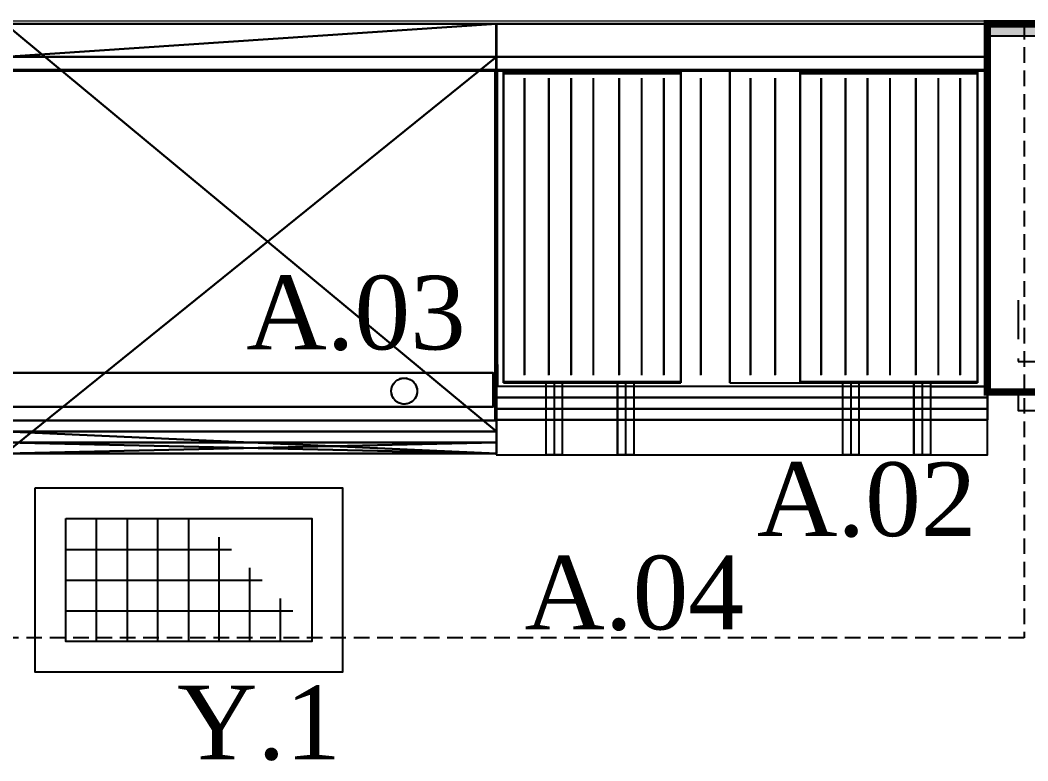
# Model space of a CAD drawing. Header units: millimetres. Extents: x -718 to 7948, y 6082 to 9415.
# Drawn here: x 5844.1 to 6008.3, y 7638 to 7758.6 of the extents above; entities that cross this region are included whole.
import ezdxf

# ---------------------------------------------------------------- set-up
doc = ezdxf.new("R2010")
doc.units = ezdxf.units.MM
doc.linetypes.add('DASHED', pattern=[19.05, 12.7, -6.35])
doc.linetypes.add('HIDDEN', pattern=[9.525, 6.35, -3.175])
for name, color, linetype in [('-DWG_ANA', 7, 'Continuous'), ('-DWG_DETAY1', 7, 'Continuous'), ('-DWG_DETAY2', 7, 'Continuous'), ('BYT_SERAMİK', 200, 'Continuous'), ('dograma', 124, 'Continuous'), ('TARAMA', 252, 'Continuous'), ('yer ızgarası', 9, 'Continuous'), ('ZZCAD_2D_FIG', 7, 'Continuous'), ('ZZCAD_3D_FIG', 7, 'Continuous'), ('ZZCAD_CONTOUR', 4, 'Continuous'), ('ZZCAD_VOLUME', 1, 'Continuous')]:
    doc.layers.add(name, color=color, linetype=linetype)
doc.layers.add('BYT_ALÇIPAN', color=20, linetype='Continuous', lineweight=13)
doc.layers.get('TARAMA').off()
doc.styles.get("Standard").update_dxf_attribs({"font": 'arial.ttf'})

# ---------------------------------------------------------------- blocks, each defined once
blk = doc.blocks.new('*U44')
at = {"color": 0}
mesh = blk.add_polyface(dxfattribs=at)
corners = [(-40, 60, 2), (-40, 60), (-605, 60, 2), (-605, 60)]
mesh.append_faces([[corners[k] for k in face] for face in [(0, 1, 2)]], dxfattribs={"vtx1": -1, "color": 0})
mesh.append_faces([[corners[k] for k in face] for face in [(1, 3, 2)]], dxfattribs={"vtx2": -1, "color": 0})
mesh = blk.add_polyface(dxfattribs=at)
corners = [(-605, 60, 2), (-605, 0), (-605, 0, 2), (-605, 60)]
mesh.append_faces([[corners[k] for k in face] for face in [(0, 1, 2)]], dxfattribs={"vtx0": -1, "color": 0})
mesh.append_faces([[corners[k] for k in face] for face in [(0, 3, 1)]], dxfattribs={"vtx2": -1, "color": 0})
mesh = blk.add_polyface(dxfattribs=at)
corners = [(-605, 60, 2), (-605, 0, 2), (0, 20, 2), (-40, 60, 2), (0, 0, 2)]
mesh.append_faces([[corners[k] for k in face] for face in [(0, 1, 2)]], dxfattribs={"vtx1": -1, "vtx2": -1, "color": 0})
mesh.append_faces([[corners[k] for k in face] for face in [(2, 3, 0), (1, 4, 2)]], dxfattribs={"vtx2": -1, "color": 0})
mesh = blk.add_polyface(dxfattribs=at)
corners = [(-605, 0), (-40, 60), (0, 20), (-605, 60), (0, 0)]
mesh.append_faces([[corners[k] for k in face] for face in [(0, 1, 2)]], dxfattribs={"vtx0": -1, "vtx2": -1, "color": 0})
mesh.append_faces([[corners[k] for k in face] for face in [(0, 3, 1), (2, 4, 0)]], dxfattribs={"vtx2": -1, "color": 0})
mesh = blk.add_polyface(dxfattribs=at)
corners = [(0, 20, 2), (0, 20), (-40, 60), (-40, 60, 2)]
mesh.append_faces([[corners[k] for k in face] for face in [(0, 1, 2), (2, 3, 0)]], dxfattribs={"vtx2": -1, "color": 0})
mesh = blk.add_polyface(dxfattribs=at)
corners = [(0, 0), (0, 20), (0, 20, 2), (0, 0, 2)]
mesh.append_faces([[corners[k] for k in face] for face in [(0, 1, 2), (2, 3, 0)]], dxfattribs={"vtx2": -1, "color": 0})
mesh = blk.add_polyface(dxfattribs=at)
corners = [(-605, 0), (0, 0), (0, 0, 2), (-605, 0, 2)]
mesh.append_faces([[corners[k] for k in face] for face in [(0, 1, 2), (2, 3, 0)]], dxfattribs={"vtx2": -1, "color": 0})
blk = doc.blocks.new('A$C7DAE547A')
at = {"layer": 'ZZCAD_2D_FIG', "color": 0}
for p, q in [((80, 70, -18.23), (0, 70, -18.23)), ((0, 70, -18.23), (0, 64.6, -18.23)), ((0, 70, -18.23), (80, 70, -18.23)), ((0, 64.6, -18.23), (0, 70, -18.23)), ((80, 64.6, -18.23), (80, 70, -18.23)), ((80, 64.6, -18.23), (80, 70, -18.23)), ((0, 62.53, -18.23), (0, 64.6, -18.23)), ((0, 64.6, -18.23), (80, 64.6, -18.23)), ((80, 64.6, -18.23), (0, 64.6, -18.23)), ((0, 62.53, -18.23), (0, 64.6, -18.23)), ((80, 62.53, -18.23), (80, 64.6, -18.23)), ((80, 64.6, -18.23), (80, 62.53, -18.23)), ((0, 62.35, -18.23), (0, 62.53, -18.23)), ((80, 62.53, -18.23), (0, 62.53, -18.23)), ((0, 62.35, -18.23), (0, 62.53, -18.23)), ((80, 62.53, -18.23), (0, 62.53, -18.23)), ((80, 62.53, -18.23), (80, 62.35, -18.23)), ((80, 62.53, -18.23), (80, 62.35, -18.23)), ((0, 62.35, -18.23), (0, 9, -18.23)), ((0, 62.35, -18.23), (0.18, 62.35, -18.23)), ((0.18, 62.35, -18.23), (0, 62.35, -18.23)), ((0, 9, -18.23), (0, 62.35, -18.23)), ((0, 62.35, -18.23), (80, 62.35, -18.23)), ((0, 62.35, -18.23), (80, 62.35, -18.23)), ((0.18, 9, -18.23), (0.18, 62.35, -18.23)), ((0.18, 9, -18.23), (0.18, 62.35, -18.23)), ((79.82, 9, -18.23), (79.82, 62.35, -18.23)), ((79.82, 62.35, -18.23), (80, 62.35, -18.23)), ((80, 62.35, -18.23), (79.82, 62.35, -18.23)), ((79.82, 9, -18.23), (79.82, 62.35, -18.23)), ((80, 62.35, -18.23), (80, 9, -18.23)), ((80, 9, -18.23), (80, 62.35, -18.23)), ((79.49, 13.11, -18.23), (0.65, 13.11, -18.23)), ((0.65, 13.11, -18.23), (0.65, 7.6, -18.23)), ((63.28, 11.41, -18.23), (63.39, 11.55, -18.23)), ((63.39, 11.55, -18.23), (63.52, 11.68, -18.23)), ((63.52, 11.68, -18.23), (63.65, 11.8, -18.23)), ((63.65, 11.8, -18.23), (63.79, 11.9, -18.23)), ((63.79, 11.9, -18.23), (63.94, 12, -18.23)), ((63.94, 12, -18.23), (64.09, 12.08, -18.23)), ((64.09, 12.08, -18.23), (64.26, 12.15, -18.23)), ((64.42, 12.2, -18.23), (64.26, 12.15, -18.23)), ((64.42, 12.2, -18.23), (64.6, 12.25, -18.23)), ((64.6, 12.25, -18.23), (64.78, 12.27, -18.23)), ((64.78, 12.27, -18.23), (64.95, 12.28, -18.23)), ((64.95, 12.28, -18.23), (65.13, 12.28, -18.23)), ((65.13, 12.28, -18.23), (65.3, 12.26, -18.23)), ((65.48, 12.22, -18.23), (65.3, 12.26, -18.23)), ((65.48, 12.22, -18.23), (65.65, 12.18, -18.23)), ((65.65, 12.18, -18.23), (65.82, 12.11, -18.23)), ((65.82, 12.11, -18.23), (65.97, 12.04, -18.23)), ((65.97, 12.04, -18.23), (66.13, 11.95, -18.23)), ((66.13, 11.95, -18.23), (66.27, 11.85, -18.23)), ((66.41, 11.74, -18.23), (66.27, 11.85, -18.23)), ((66.41, 11.74, -18.23), (66.54, 11.62, -18.23)), ((66.54, 11.62, -18.23), (66.65, 11.48, -18.23)), ((79.49, 7.6, -18.23), (79.49, 13.11, -18.23)), ((62.88, 10.25, -18.23), (62.89, 10.43, -18.23)), ((62.88, 10.08, -18.23), (62.88, 10.25, -18.23)), ((62.89, 9.9, -18.23), (62.88, 10.08, -18.23)), ((62.89, 10.43, -18.23), (62.93, 10.61, -18.23)), ((62.93, 9.73, -18.23), (62.89, 9.9, -18.23)), ((62.93, 10.61, -18.23), (62.97, 10.78, -18.23)), ((62.97, 10.78, -18.23), (63.03, 10.94, -18.23)), ((63.03, 10.94, -18.23), (63.1, 11.11, -18.23)), ((63.1, 11.11, -18.23), (63.19, 11.26, -18.23)), ((63.19, 11.26, -18.23), (63.28, 11.41, -18.23)), ((66.65, 11.48, -18.23), (66.76, 11.34, -18.23)), ((66.76, 11.34, -18.23), (66.85, 11.18, -18.23)), ((66.85, 11.18, -18.23), (66.93, 11.03, -18.23)), ((66.93, 11.03, -18.23), (66.99, 10.86, -18.23)), ((67.04, 10.69, -18.23), (66.99, 10.86, -18.23)), ((67.04, 10.69, -18.23), (67.08, 10.52, -18.23)), ((67.08, 10.52, -18.23), (67.1, 10.34, -18.23)), ((67.1, 9.99, -18.23), (67.08, 9.81, -18.23)), ((67.1, 10.34, -18.23), (67.11, 10.17, -18.23)), ((67.11, 10.17, -18.23), (67.1, 9.99, -18.23)), ((0, 5.4, -18.23), (0, 9, -18.23)), ((0, 9, -18.23), (0.18, 9, -18.23)), ((0, 9, -18.23), (0, 5.4, -18.23)), ((0.18, 9, -18.23), (0.18, 5.4, -18.23)), ((0.18, 9, -18.23), (0.18, 5.4, -18.23)), ((62.93, 9.73, -18.23), (62.97, 9.55, -18.23)), ((63.03, 9.39, -18.23), (62.97, 9.55, -18.23)), ((63.1, 9.23, -18.23), (63.03, 9.39, -18.23)), ((63.19, 9.07, -18.23), (63.1, 9.23, -18.23)), ((63.28, 8.92, -18.23), (63.19, 9.07, -18.23)), ((63.39, 8.78, -18.23), (63.28, 8.92, -18.23)), ((63.39, 8.78, -18.23), (63.52, 8.65, -18.23)), ((63.65, 8.54, -18.23), (63.52, 8.65, -18.23)), ((63.79, 8.43, -18.23), (63.65, 8.54, -18.23)), ((63.94, 8.33, -18.23), (63.79, 8.43, -18.23)), ((64.09, 8.25, -18.23), (63.94, 8.33, -18.23)), ((64.26, 8.18, -18.23), (64.09, 8.25, -18.23)), ((65.82, 8.21, -18.23), (65.65, 8.15, -18.23)), ((65.97, 8.29, -18.23), (65.82, 8.21, -18.23)), ((66.13, 8.38, -18.23), (65.97, 8.29, -18.23)), ((66.27, 8.48, -18.23), (66.13, 8.38, -18.23)), ((66.41, 8.59, -18.23), (66.27, 8.48, -18.23)), ((66.54, 8.72, -18.23), (66.41, 8.59, -18.23)), ((66.65, 8.85, -18.23), (66.54, 8.72, -18.23)), ((66.76, 9, -18.23), (66.65, 8.85, -18.23)), ((66.85, 9.14, -18.23), (66.76, 9, -18.23)), ((66.93, 9.31, -18.23), (66.85, 9.14, -18.23)), ((66.99, 9.47, -18.23), (66.93, 9.31, -18.23)), ((67.04, 9.64, -18.23), (66.99, 9.47, -18.23)), ((67.08, 9.81, -18.23), (67.04, 9.64, -18.23)), ((79.82, 5.4, -18.23), (79.82, 9, -18.23)), ((79.82, 9, -18.23), (80, 9, -18.23)), ((79.82, 9, -18.23), (79.82, 5.4, -18.23)), ((80, 5.4, -18.23), (80, 9, -18.23)), ((80, 9, -18.23), (80, 5.4, -18.23)), ((79.49, 7.6, -18.23), (0.65, 7.6, -18.23)), ((64.42, 8.13, -18.23), (64.26, 8.18, -18.23)), ((64.6, 8.09, -18.23), (64.42, 8.13, -18.23)), ((64.78, 8.06, -18.23), (64.6, 8.09, -18.23)), ((64.95, 8.05, -18.23), (64.78, 8.06, -18.23)), ((65.13, 8.06, -18.23), (64.95, 8.05, -18.23)), ((65.3, 8.07, -18.23), (65.13, 8.06, -18.23)), ((65.48, 8.11, -18.23), (65.3, 8.07, -18.23)), ((65.65, 8.15, -18.23), (65.48, 8.11, -18.23)), ((0.18, 5.4, -18.23), (0, 5.4, -18.23)), ((0, 5.4, -18.23), (0.18, 5.4, -18.23)), ((0, 0, -18.23), (0, 5.4, -18.23)), ((0, 5.4, -18.23), (0, 0, -18.23)), ((0.18, 5.4, -18.23), (79.82, 5.4, -18.23)), ((80, 5.4, -18.23), (79.82, 5.4, -18.23)), ((80, 5.4, -18.23), (79.82, 5.4, -18.23)), ((80, 5.4, -18.23), (80, 0, -18.23)), ((80, 5.4, -18.23), (80, 0, -18.23)), ((80, 0, -18.23), (0, 0, -18.23)), ((80, 0, -18.23), (0, 0, -18.23))]:
    blk.add_line(p, q, dxfattribs=at)
at = {"layer": 'ZZCAD_3D_FIG', "color": 0}
for p, q in [((0, 1.8, 4.27), (0, 70, 4.27)), ((80, 1.8, 4.27), (80, 70, 4.27)), ((80, 62.35, 7.87), (0, 62.35, 7.87)), ((80, 5.4, 7.87), (0, 5.4, 7.87))]:
    blk.add_line(p, q, dxfattribs=at)
at = {"layer": 'ZZCAD_3D_FIG', "color": 0, "extrusion": (1, 0, 0)}
blk.add_line((0, 3.6, -7.61), (0, 3.6, 4.36), dxfattribs=at)
at = {"layer": 'ZZCAD_3D_FIG', "color": 0, "extrusion": (-1, 0, 0)}
blk.add_line((80, 3.6, -7.61), (80, 3.6, 4.36), dxfattribs=at)
at = {"layer": 'ZZCAD_3D_FIG', "color": 0, "elevation": 7.87}
blk.add_lwpolyline([(0.66, 13.12), (0.66, 7.6), (79.49, 7.6), (79.49, 13.12)], close=True, dxfattribs=at)
at = {"layer": 'ZZCAD_3D_FIG', "color": 0}
blk.add_circle((64.99, 10.17, 7.87), 2.12, dxfattribs=at)
at = {"layer": 'ZZCAD_3D_FIG', "color": 0, "extrusion": (0, -1, 0)}
for centre in [(9.03, 0.31, -1.8), (71, 0.31, -1.8)]:
    blk.add_circle(centre, 2.6, dxfattribs=at)
at = {"layer": 'ZZCAD_CONTOUR', "elevation": -18.23}
blk.add_lwpolyline([(0, 0), (80, 0), (80, 70), (0, 70)], close=True, dxfattribs=at)
at = {"layer": 'ZZCAD_VOLUME', "color": 0, "elevation": -18.23}
blk.add_lwpolyline([(0, 0), (80, 0), (80, 70), (0, 70)], close=True, dxfattribs=at)
at = {"layer": 'ZZCAD_VOLUME', "color": 0}
for points in [[(0, 0, -18.23), (80, 0, -18.23), (80, 70, -18.23), (0, 70, -18.23)], [(0, 0, 13.27), (80, 0, 13.27), (80, 70, 13.27), (0, 70, 13.27)]]:
    blk.add_3dface(points, dxfattribs=at)
at = {"layer": 'ZZCAD_3D_FIG', "color": 0, "extrusion": (1, 0, 0), "xscale": -0.09000000000000001, "yscale": 0.09000000000000001, "zscale": 0.09000000000000001}
blk.add_blockref('*U44', (5.4, 7.87, 0), dxfattribs=at)
at = {"layer": 'ZZCAD_3D_FIG', "color": 0}
mesh = blk.add_polyface(dxfattribs=at)
corners = [(0, 64.6, 8.77), (80, 70, 10.57), (0, 70, 10.57), (80, 64.6, 8.77)]
mesh.append_faces([[corners[k] for k in face] for face in [(0, 1, 2)]], dxfattribs={"vtx0": -1, "color": 0})
mesh.append_faces([[corners[k] for k in face] for face in [(0, 3, 1)]], dxfattribs={"vtx2": -1, "color": 0})
mesh = blk.add_polyface(dxfattribs=at)
corners = [(80, 70, 10.57), (80, 70, -18.23), (0, 70, -18.23), (0, 70, 10.57)]
mesh.append_faces([[corners[k] for k in face] for face in [(0, 1, 2), (2, 3, 0)]], dxfattribs={"vtx2": -1, "color": 0})
mesh = blk.add_polyface(dxfattribs=at)
corners = [(0, 70, -18.23), (80, 70, -18.23), (80, 3.6, -18.23), (0, 3.6, -18.23)]
mesh.append_faces([[corners[k] for k in face] for face in [(0, 1, 2), (2, 3, 0)]], dxfattribs={"vtx2": -1, "color": 0})
mesh = blk.add_polyface(dxfattribs=at)
corners = [(0, 70, -18.23), (0, 3.6, -7.61), (0, 1.8, 4.27), (0, 64.6, 7.87), (0, 1.8, -4.19), (0, 3.6, -18.23), (0, 70, 10.57), (0, 64.6, 8.77), (0, 0, 7.87), (0, 0, 4.27), (0, 0, -4.19), (0, 0, -7.61)]
mesh.append_faces([[corners[k] for k in face] for face in [(0, 1, 2), (2, 3, 0)]], dxfattribs={"vtx0": -1, "vtx1": -1, "vtx2": -1, "color": 0})
mesh.append_faces([[corners[k] for k in face] for face in [(1, 4, 2), (3, 6, 0), (2, 8, 3), (1, 10, 4)]], dxfattribs={"vtx0": -1, "vtx2": -1, "color": 0})
mesh.append_faces([[corners[k] for k in face] for face in [(0, 5, 1), (3, 7, 6), (2, 9, 8), (1, 11, 10)]], dxfattribs={"vtx2": -1, "color": 0})
mesh = blk.add_polyface(dxfattribs=at)
corners = [(80, 70, -18.23), (80, 64.6, 7.87), (80, 1.8, -4.19), (80, 1.8, 4.27), (80, 64.6, 8.77), (80, 3.6, -7.61), (80, 0, -4.19), (80, 0, 4.27), (80, 0, 7.87), (80, 70, 10.57), (80, 3.6, -18.23), (80, 0, -7.61)]
mesh.append_faces([[corners[k] for k in face] for face in [(0, 1, 2), (2, 5, 0)]], dxfattribs={"vtx0": -1, "vtx1": -1, "vtx2": -1, "color": 0})
mesh.append_faces([[corners[k] for k in face] for face in [(1, 3, 2), (0, 4, 1), (1, 7, 3)]], dxfattribs={"vtx0": -1, "vtx2": -1, "color": 0})
mesh.append_faces([[corners[k] for k in face] for face in [(2, 6, 5)]], dxfattribs={"vtx1": -1, "vtx2": -1, "color": 0})
mesh.append_faces([[corners[k] for k in face] for face in [(1, 8, 7), (0, 9, 4), (5, 10, 0), (6, 11, 5)]], dxfattribs={"vtx2": -1, "color": 0})
mesh = blk.add_polyface(dxfattribs=at)
corners = [(0, 0, 7.87), (80, 0, 7.87), (80, 64.6, 7.87), (0, 64.6, 7.87)]
mesh.append_faces([[corners[k] for k in face] for face in [(0, 1, 2), (2, 3, 0)]], dxfattribs={"vtx2": -1, "color": 0})
mesh = blk.add_polyface(dxfattribs=at)
corners = [(0, 64.6, 8.77), (0, 64.6, 7.87), (80, 64.6, 8.77), (80, 64.6, 7.87)]
mesh.append_faces([[corners[k] for k in face] for face in [(0, 1, 2)]], dxfattribs={"vtx1": -1, "color": 0})
mesh.append_faces([[corners[k] for k in face] for face in [(1, 3, 2)]], dxfattribs={"vtx2": -1, "color": 0})
mesh = blk.add_polyface(dxfattribs=at)
corners = [(0, 62.53, 7.87), (0, 62.35, 7.87), (0, 62.53, 13.27), (0, 62.35, 13.27)]
mesh.append_faces([[corners[k] for k in face] for face in [(0, 1, 2)]], dxfattribs={"vtx1": -1, "color": 0})
mesh.append_faces([[corners[k] for k in face] for face in [(1, 3, 2)]], dxfattribs={"vtx2": -1, "color": 0})
mesh = blk.add_polyface(dxfattribs=at)
corners = [(0, 62.53, 13.27), (80, 62.35, 13.27), (80, 62.53, 13.27), (0, 62.35, 13.27)]
mesh.append_faces([[corners[k] for k in face] for face in [(0, 1, 2)]], dxfattribs={"vtx0": -1, "color": 0})
mesh.append_faces([[corners[k] for k in face] for face in [(0, 3, 1)]], dxfattribs={"vtx2": -1, "color": 0})
mesh = blk.add_polyface(dxfattribs=at)
corners = [(80, 62.53, 7.87), (80, 62.35, 7.87), (0, 62.35, 7.87), (0, 62.53, 7.87)]
mesh.append_faces([[corners[k] for k in face] for face in [(0, 1, 2), (2, 3, 0)]], dxfattribs={"vtx2": -1, "color": 0})
mesh = blk.add_polyface(dxfattribs=at)
corners = [(80, 62.53, 13.27), (80, 62.53, 7.87), (0, 62.53, 13.27), (0, 62.53, 7.87)]
mesh.append_faces([[corners[k] for k in face] for face in [(0, 1, 2)]], dxfattribs={"vtx1": -1, "color": 0})
mesh.append_faces([[corners[k] for k in face] for face in [(1, 3, 2)]], dxfattribs={"vtx2": -1, "color": 0})
mesh = blk.add_polyface(dxfattribs=at)
corners = [(80, 62.35, 13.27), (80, 62.35, 7.87), (80, 62.53, 7.87), (80, 62.53, 13.27)]
mesh.append_faces([[corners[k] for k in face] for face in [(0, 1, 2), (2, 3, 0)]], dxfattribs={"vtx2": -1, "color": 0})
mesh = blk.add_polyface(dxfattribs=at)
corners = [(0, 62.35, 7.87), (80, 62.35, 13.27), (0, 62.35, 13.27), (80, 62.35, 7.87)]
mesh.append_faces([[corners[k] for k in face] for face in [(0, 1, 2)]], dxfattribs={"vtx0": -1, "color": 0})
mesh.append_faces([[corners[k] for k in face] for face in [(0, 3, 1)]], dxfattribs={"vtx2": -1, "color": 0})
mesh = blk.add_polyface(dxfattribs=at)
corners = [(79.82, 9, 13.27), (80, 9, 13.27), (79.82, 62.35, 13.27), (80, 62.35, 13.27)]
mesh.append_faces([[corners[k] for k in face] for face in [(0, 1, 2)]], dxfattribs={"vtx1": -1, "color": 0})
mesh.append_faces([[corners[k] for k in face] for face in [(1, 3, 2)]], dxfattribs={"vtx2": -1, "color": 0})
mesh = blk.add_polyface(dxfattribs=at)
corners = [(79.82, 62.35, 13.27), (80, 62.35, 7.87), (79.82, 62.35, 7.87), (80, 62.35, 13.27)]
mesh.append_faces([[corners[k] for k in face] for face in [(0, 1, 2)]], dxfattribs={"vtx0": -1, "color": 0})
mesh.append_faces([[corners[k] for k in face] for face in [(0, 3, 1)]], dxfattribs={"vtx2": -1, "color": 0})
mesh = blk.add_polyface(dxfattribs=at)
corners = [(80, 62.35, 7.87), (80, 5.4, 7.87), (79.82, 5.4, 7.87), (79.82, 62.35, 7.87)]
mesh.append_faces([[corners[k] for k in face] for face in [(0, 1, 2), (2, 3, 0)]], dxfattribs={"vtx2": -1, "color": 0})
mesh = blk.add_polyface(dxfattribs=at)
corners = [(79.82, 62.35, 13.27), (79.82, 62.35, 7.87), (79.82, 5.4, 9.67), (79.82, 9, 13.27), (79.82, 5.4, 7.87)]
mesh.append_faces([[corners[k] for k in face] for face in [(0, 1, 2)]], dxfattribs={"vtx1": -1, "vtx2": -1, "color": 0})
mesh.append_faces([[corners[k] for k in face] for face in [(2, 3, 0), (1, 4, 2)]], dxfattribs={"vtx2": -1, "color": 0})
mesh = blk.add_polyface(dxfattribs=at)
corners = [(80, 62.35, 7.87), (80, 9, 13.27), (80, 5.4, 9.67), (80, 62.35, 13.27), (80, 5.4, 7.87)]
mesh.append_faces([[corners[k] for k in face] for face in [(0, 1, 2)]], dxfattribs={"vtx0": -1, "vtx2": -1, "color": 0})
mesh.append_faces([[corners[k] for k in face] for face in [(0, 3, 1), (2, 4, 0)]], dxfattribs={"vtx2": -1, "color": 0})
mesh = blk.add_polyface(dxfattribs=at)
corners = [(79.82, 5.4, 9.67), (80, 5.4, 9.67), (80, 9, 13.27), (79.82, 9, 13.27)]
mesh.append_faces([[corners[k] for k in face] for face in [(0, 1, 2), (2, 3, 0)]], dxfattribs={"vtx2": -1, "color": 0})
mesh = blk.add_polyface(dxfattribs=at)
corners = [(80, 5.4, 7.87), (80, 5.4, 9.67), (79.82, 5.4, 9.67), (79.82, 5.4, 7.87)]
mesh.append_faces([[corners[k] for k in face] for face in [(0, 1, 2), (2, 3, 0)]], dxfattribs={"vtx2": -1, "color": 0})
mesh = blk.add_polyface(dxfattribs=at)
corners = [(0, 3.6, -18.23), (80, 3.6, -18.23), (0, 3.6, -7.61), (80, 3.6, -7.61)]
mesh.append_faces([[corners[k] for k in face] for face in [(0, 1, 2)]], dxfattribs={"vtx1": -1, "color": 0})
mesh.append_faces([[corners[k] for k in face] for face in [(1, 3, 2)]], dxfattribs={"vtx2": -1, "color": 0})
mesh = blk.add_polyface(dxfattribs=at)
corners = [(0, 3.6, -7.61), (80, 0, -7.61), (0, 0, -7.61), (80, 3.6, -7.61)]
mesh.append_faces([[corners[k] for k in face] for face in [(0, 1, 2)]], dxfattribs={"vtx0": -1, "color": 0})
mesh.append_faces([[corners[k] for k in face] for face in [(0, 3, 1)]], dxfattribs={"vtx2": -1, "color": 0})
mesh = blk.add_polyface(dxfattribs=at)
corners = [(0, 1.8, -4.19), (0, 0, -4.19), (80, 1.8, -4.19), (80, 0, -4.19)]
mesh.append_faces([[corners[k] for k in face] for face in [(0, 1, 2)]], dxfattribs={"vtx1": -1, "color": 0})
mesh.append_faces([[corners[k] for k in face] for face in [(1, 3, 2)]], dxfattribs={"vtx2": -1, "color": 0})
mesh = blk.add_polyface(dxfattribs=at)
corners = [(0, 1.8, -4.19), (80, 1.8, 4.27), (0, 1.8, 4.27), (80, 1.8, -4.19)]
mesh.append_faces([[corners[k] for k in face] for face in [(0, 1, 2)]], dxfattribs={"vtx0": -1, "color": 0})
mesh.append_faces([[corners[k] for k in face] for face in [(0, 3, 1)]], dxfattribs={"vtx2": -1, "color": 0})
mesh = blk.add_polyface(dxfattribs=at)
corners = [(0, 1.8, 4.27), (80, 1.8, 4.27), (80, 0, 4.27), (0, 0, 4.27)]
mesh.append_faces([[corners[k] for k in face] for face in [(0, 1, 2), (2, 3, 0)]], dxfattribs={"vtx2": -1, "color": 0})
mesh = blk.add_polyface(dxfattribs=at)
corners = [(80, 0, 4.27), (80, 0, 7.87), (0, 0, 7.87), (0, 0, 4.27), (0, 0, -7.61), (80, 0, -7.61), (80, 0, -4.19), (0, 0, -4.19)]
mesh.append_faces([[corners[k] for k in face] for face in [(0, 1, 2), (2, 3, 0), (4, 5, 6), (6, 7, 4)]], dxfattribs={"vtx2": -1, "color": 0})
blk = doc.blocks.new('A$C411B19EA')
at = {"color": 0}
for points, invisible_edges in [([(0, 11.09, 12.93), (0, 14.69, 16.53), (0, 65.54, 11.13)], 14), ([(0.18, 62.54, 16.53), (0, 14.69, 16.53), (0.18, 14.69, 16.53)], 1), ([(0.18, 62.54, 16.53), (0, 62.54, 16.53), (0, 14.69, 16.53)], 12), ([(0.18, 62.54, 11.13), (0, 62.54, 11.13), (0.18, 62.54, 16.53)], 2), ([(0, 62.54, 11.13), (0, 62.54, 16.53), (0.18, 62.54, 16.53)], 12), ([(0.18, 11.09, 11.13), (0, 11.09, 11.13), (0, 62.54, 11.13)], 12), ([(0, 62.54, 11.13), (0.18, 62.54, 11.13), (0.18, 11.09, 11.13)], 12), ([(0, 14.69, 16.53), (0, 62.54, 16.53), (0, 62.54, 11.13)], 12), ([(0, 62.54, 11.13), (0, 11.09, 11.13), (0, 11.09, 12.93)], 12), ([(0.18, 11.09, 12.93), (0.18, 62.54, 11.13), (0.18, 62.54, 16.53)], 13), ([(0.18, 62.54, 16.53), (0.18, 14.69, 16.53), (0.18, 11.09, 12.93)], 12), ([(0.18, 11.09, 12.93), (0.18, 11.09, 11.13), (0.18, 62.54, 11.13)], 12), ([(0, 14.69, 16.53), (0, 11.09, 12.93), (0.18, 11.09, 12.93)], 12), ([(0.18, 11.09, 12.93), (0.18, 14.69, 16.53), (0, 14.69, 16.53)], 12), ([(0.18, 11.09, 12.93), (0, 11.09, 12.93), (0, 11.09, 11.13)], 12), ([(0, 11.09, 11.13), (0.18, 11.09, 11.13), (0.18, 11.09, 12.93)], 12)]:
    blk.add_3dface(points, dxfattribs=dict(at, invisible_edges=invisible_edges))
at = {"layer": 'ZZCAD_2D_FIG', "color": 0}
for p, q in [((0, 70.19, -14.97), (0, 64.79, -14.97)), ((0, 70.19, -14.97), (80, 70.19, -14.97)), ((80, 70.19, -14.97), (0, 70.19, -14.97)), ((0, 70.19, -14.97), (0, 64.79, -14.97)), ((80, 64.79, -14.97), (80, 70.19, -14.97)), ((80, 64.79, -14.97), (80, 70.19, -14.97)), ((0, 62.71, -14.97), (0, 64.79, -14.97)), ((80, 64.79, -14.97), (0, 64.79, -14.97)), ((0, 64.79, -14.97), (80, 64.79, -14.97)), ((0, 62.71, -14.97), (0, 64.79, -14.97)), ((80, 62.72, -14.97), (80, 64.79, -14.97)), ((80, 64.79, -14.97), (80, 62.72, -14.97)), ((80, 62.72, -14.97), (0, 62.72, -14.97)), ((80, 62.72, -14.97), (0, 62.72, -14.97)), ((0, 62.54, -14.97), (0, 62.72, -14.97)), ((0, 62.72, -14.97), (0, 62.54, -14.97)), ((0, 62.54, -14.97), (80, 62.54, -14.97)), ((0, 62.54, -14.97), (80, 62.54, -14.97)), ((0, 62.54, -14.97), (0, 14.69, -14.97)), ((0, 62.54, -14.97), (0.18, 62.54, -14.97)), ((0.18, 62.54, -14.97), (0, 62.54, -14.97)), ((0, 14.69, -14.97), (0, 62.54, -14.97)), ((0.18, 14.69, -14.97), (0.18, 62.54, -14.97)), ((0.18, 14.69, -14.97), (0.18, 62.54, -14.97)), ((79.82, 14.69, -14.97), (79.82, 62.54, -14.97)), ((79.82, 62.54, -14.97), (80, 62.54, -14.97)), ((79.82, 14.69, -14.97), (79.82, 62.54, -14.97)), ((79.82, 62.54, -14.97), (80, 62.54, -14.97)), ((80, 62.72, -14.97), (80, 62.54, -14.97)), ((80, 62.54, -14.97), (80, 62.72, -14.97)), ((80, 14.69, -14.97), (80, 62.54, -14.97)), ((80, 62.54, -14.97), (80, 14.69, -14.97)), ((1.2, 62.34, -14.97), (1.2, 62.1, -14.97)), ((1.2, 62.34, -14.97), (30.07, 62.34, -14.97)), ((1.2, 62.1, -14.97), (1.2, 62.34, -14.97)), ((30.07, 62.1, -14.97), (1.2, 62.1, -14.97)), ((1.2, 62.1, -14.97), (1.2, 11.71, -14.97)), ((1.2, 62.1, -14.97), (1.2, 11.71, -14.97)), ((4.6, 12.98, -14.97), (4.6, 61.36, -14.97)), ((8.58, 12.98, -14.97), (8.58, 61.36, -14.97)), ((12.18, 12.98, -14.97), (12.18, 61.36, -14.97)), ((15.78, 61.36, -14.97), (15.78, 12.98, -14.97)), ((20.02, 12.98, -14.97), (20.02, 61.36, -14.97)), ((23.67, 61.36, -14.97), (23.67, 12.98, -14.97)), ((27.27, 12.98, -14.97), (27.27, 61.36, -14.97)), ((30.07, 62.1, -14.97), (30.07, 62.34, -14.97)), ((30.07, 62.34, -14.97), (30.07, 62.1, -14.97)), ((30.07, 11.71, -14.97), (30.07, 62.1, -14.97)), ((30.07, 62.1, -14.97), (30.07, 11.71, -14.97)), ((33.35, 12.98, -14.97), (33.35, 61.36, -14.97)), ((38.03, 62.1, -14.97), (38.03, 11.71, -14.97)), ((38.03, 62.1, -14.97), (38.03, 11.71, -14.97)), ((41.43, 12.98, -14.97), (41.43, 61.36, -14.97)), ((45.41, 12.98, -14.97), (45.41, 61.36, -14.97)), ((49.52, 62.34, -14.97), (49.52, 62.1, -14.97)), ((49.52, 62.34, -14.97), (78.39, 62.34, -14.97)), ((49.52, 62.1, -14.97), (49.52, 62.34, -14.97)), ((78.39, 62.1, -14.97), (49.52, 62.1, -14.97)), ((49.52, 62.1, -14.97), (49.52, 11.71, -14.97)), ((49.52, 62.1, -14.97), (49.52, 11.71, -14.97)), ((52.92, 12.98, -14.97), (52.92, 61.36, -14.97)), ((56.9, 12.98, -14.97), (56.9, 61.36, -14.97)), ((60.5, 12.98, -14.97), (60.5, 61.36, -14.97)), ((64.1, 61.36, -14.97), (64.1, 12.98, -14.97)), ((68.34, 12.98, -14.97), (68.34, 61.36, -14.97)), ((71.99, 61.36, -14.97), (71.99, 12.98, -14.97)), ((75.59, 12.98, -14.97), (75.59, 61.36, -14.97)), ((78.39, 62.1, -14.97), (78.39, 62.34, -14.97)), ((78.39, 62.34, -14.97), (78.39, 62.1, -14.97)), ((78.39, 11.71, -14.97), (78.39, 62.1, -14.97)), ((78.39, 62.1, -14.97), (78.39, 11.71, -14.97)), ((0, 11.09, -14.97), (0, 14.69, -14.97)), ((0, 14.69, -14.97), (0.18, 14.69, -14.97)), ((0, 14.69, -14.97), (0, 11.09, -14.97)), ((0.18, 14.69, -14.97), (0.18, 11.09, -14.97)), ((0.18, 14.69, -14.97), (0.18, 11.09, -14.97)), ((79.82, 14.69, -14.97), (79.82, 11.09, -14.97)), ((80, 14.69, -14.97), (79.82, 14.69, -14.97)), ((79.82, 11.09, -14.97), (79.82, 14.69, -14.97)), ((80, 14.69, -14.97), (80, 11.09, -14.97)), ((80, 14.69, -14.97), (80, 11.09, -14.97)), ((30.07, 11.71, -14.97), (1.2, 11.71, -14.97)), ((8.08, 11.71, -14.97), (8.08, 0, -14.97)), ((8.08, 11.71, -14.97), (10.78, 11.71, -14.97)), ((8.08, 11.71, -14.97), (8.08, 0, -14.97)), ((10.78, 0, -14.97), (10.78, 11.71, -14.97)), ((10.78, 0, -14.97), (10.78, 11.71, -14.97)), ((19.72, 0, -14.97), (19.72, 11.71, -14.97)), ((19.72, 11.71, -14.97), (22.42, 11.71, -14.97)), ((19.72, 11.71, -14.97), (19.72, 0, -14.97)), ((22.42, 11.71, -14.97), (22.42, 0, -14.97)), ((22.42, 11.71, -14.97), (22.42, 0, -14.97)), ((49.52, 11.71, -14.97), (78.39, 11.71, -14.97)), ((56.4, 11.71, -14.97), (56.4, 0, -14.97)), ((56.4, 11.71, -14.97), (59.1, 11.71, -14.97)), ((56.4, 11.71, -14.97), (56.4, 0, -14.97)), ((59.1, 0, -14.97), (59.1, 11.71, -14.97)), ((59.1, 0, -14.97), (59.1, 11.71, -14.97)), ((68.05, 0, -14.97), (68.05, 11.71, -14.97)), ((68.05, 11.71, -14.97), (70.74, 11.71, -14.97)), ((68.05, 11.71, -14.97), (68.05, 0, -14.97)), ((70.74, 11.71, -14.97), (70.74, 0, -14.97)), ((70.74, 11.71, -14.97), (70.74, 0, -14.97)), ((0.18, 11.09, -14.97), (0, 11.09, -14.97)), ((0, 11.09, -14.97), (0.18, 11.09, -14.97)), ((0, 11.08, -14.97), (0, 5.68, -14.97)), ((0, 5.68, -14.97), (0, 11.08, -14.97)), ((8.08, 11.09, -14.97), (0.17, 11.09, -14.97)), ((0.17, 11.09, -14.97), (0.18, 11.09, -14.97)), ((19.72, 11.09, -14.97), (10.78, 11.09, -14.97)), ((56.4, 11.09, -14.97), (22.42, 11.09, -14.97)), ((68.05, 11.09, -14.97), (59.1, 11.09, -14.97)), ((70.74, 11.09, -14.97), (79.82, 11.09, -14.97)), ((80, 11.09, -14.97), (79.82, 11.09, -14.97)), ((79.82, 11.09, -14.97), (80, 11.09, -14.97)), ((80, 11.08, -14.97), (80, 5.68, -14.97)), ((80, 11.08, -14.97), (80, 5.68, -14.97)), ((8.08, 5.68, -14.97), (0, 5.68, -14.97)), ((8.08, 5.68, -14.97), (0, 5.68, -14.97)), ((19.72, 5.68, -14.97), (10.78, 5.68, -14.97)), ((19.72, 5.68, -14.97), (10.78, 5.68, -14.97)), ((56.4, 5.68, -14.97), (22.42, 5.68, -14.97)), ((56.4, 5.68, -14.97), (22.42, 5.68, -14.97)), ((68.05, 5.68, -14.97), (59.1, 5.68, -14.97)), ((68.05, 5.68, -14.97), (59.1, 5.68, -14.97)), ((70.74, 5.68, -14.97), (80, 5.68, -14.97)), ((80, 5.68, -14.97), (70.74, 5.68, -14.97)), ((10.78, 0, -14.97), (8.08, 0, -14.97)), ((22.42, 0, -14.97), (19.72, 0, -14.97)), ((59.1, 0, -14.97), (56.4, 0, -14.97)), ((70.74, 0, -14.97), (68.05, 0, -14.97))]:
    blk.add_line(p, q, dxfattribs=at)
at = {"layer": 'ZZCAD_3D_FIG', "color": 0}
for p, q in [((0, 7.49, 7.53), (0, 70.19, 7.53)), ((80, 7.49, 7.53), (80, 70.19, 7.53)), ((80, 62.54, 11.13), (0, 62.54, 11.13)), ((80, 11.09, 11.13), (0, 11.09, 11.13))]:
    blk.add_line(p, q, dxfattribs=at)
at = {"layer": 'ZZCAD_3D_FIG', "color": 0, "extrusion": (-3.02743e-16, -0.052336, 0.99863)}
for p, q in [((4.6, 61.36, 18.48), (4.6, 12.99, 15.37)), ((8.58, 61.36, 18.48), (8.58, 12.99, 15.37)), ((12.18, 61.36, 18.48), (12.18, 12.99, 15.37)), ((15.78, 61.36, 18.48), (15.78, 12.99, 15.37)), ((20.02, 61.36, 18.48), (20.02, 12.99, 15.37)), ((23.67, 61.36, 18.48), (23.67, 12.99, 15.37)), ((27.27, 61.36, 18.48), (27.27, 12.99, 15.37)), ((33.35, 61.36, 18.48), (33.35, 12.99, 15.37)), ((41.43, 61.36, 18.48), (41.43, 12.99, 15.37)), ((45.41, 61.36, 18.48), (45.41, 12.99, 15.37)), ((52.92, 61.36, 18.48), (52.92, 12.99, 15.37)), ((56.9, 61.36, 18.48), (56.9, 12.99, 15.37)), ((60.5, 61.36, 18.48), (60.5, 12.99, 15.37)), ((64.1, 61.36, 18.48), (64.1, 12.99, 15.37)), ((68.34, 61.36, 18.48), (68.34, 12.99, 15.37)), ((71.99, 61.36, 18.48), (71.99, 12.99, 15.37)), ((75.59, 61.36, 18.48), (75.59, 12.99, 15.37)), ((9.43, 11.71, 15.21), (9.43, 0, 14.6)), ((21.07, 11.71, 15.21), (21.07, 0, 14.6)), ((57.75, 11.71, 15.21), (57.75, 0, 14.6)), ((69.39, 11.71, 15.21), (69.39, 0, 14.6))]:
    blk.add_line(p, q, dxfattribs=at)
at = {"layer": 'ZZCAD_3D_FIG', "color": 0, "extrusion": (1, 0, 0)}
blk.add_line((0, 9.29, -4.35), (0, 9.29, 7.62), dxfattribs=at)
at = {"layer": 'ZZCAD_3D_FIG', "color": 0, "extrusion": (-1, 0, 0)}
blk.add_line((80, 9.29, -4.35), (80, 9.29, 7.62), dxfattribs=at)
at = {"layer": 'ZZCAD_3D_FIG', "color": 0, "extrusion": (0, -1, 0)}
for centre in [(9.03, 3.57, -7.49), (71, 3.57, -7.49)]:
    blk.add_circle(centre, 2.6, dxfattribs=at)
at = {"layer": 'ZZCAD_3D_FIG', "color": 0}
for points, invisible_edges in [([(0, 64.79, 12.03), (80, 70.19, 13.83), (0, 70.19, 13.83)], 1), ([(0, 64.79, 12.03), (80, 64.79, 12.03), (80, 70.19, 13.83)], 12), ([(80, 70.19, 13.83), (80, 70.19, -14.97), (0, 70.19, -14.97)], 12), ([(0, 70.19, -14.97), (0, 70.19, 13.83), (80, 70.19, 13.83)], 12), ([(0, 70.19, -14.97), (80, 70.19, -14.97), (80, 9.29, -14.97)], 12), ([(80, 9.29, -14.97), (0, 9.29, -14.97), (0, 70.19, -14.97)], 12), ([(0, 70.19, -14.97), (0, 9.29, -14.97), (0, 9.29, -4.35)], 12), ([(0, 64.79, 11.13), (0, 70.19, 13.83), (0, 70.19, -14.97)], 13), ([(0, 64.79, 11.13), (0, 64.79, 12.03), (0, 70.19, 13.83)], 12), ([(80, 70.19, -14.97), (80, 64.79, 12.03), (80, 64.79, 11.13)], 13), ([(80, 70.19, -14.97), (80, 70.19, 13.83), (80, 64.79, 12.03)], 12), ([(80, 9.29, -4.35), (80, 9.29, -14.97), (80, 70.19, -14.97)], 12), ([(80, 67.79, 11.13), (80, 7.49, 7.53), (80, 7.49, -0.93)], 13), ([(80, 67.79, 11.13), (80, 5.69, 7.53), (80, 7.49, 7.53)], 13), ([(0, 5.69, 11.13), (80, 5.69, 11.13), (80, 64.79, 11.13)], 12), ([(80, 64.79, 11.13), (0, 64.79, 11.13), (0, 5.69, 11.13)], 12), ([(0, 64.79, 12.03), (0, 64.79, 11.13), (80, 64.79, 12.03)], 2), ([(0, 64.79, 11.13), (80, 64.79, 11.13), (80, 64.79, 12.03)], 12), ([(0, 7.49, 7.53), (0, 5.69, 11.13), (0, 64.79, 11.13)], 13), ([(80, 65.54, 11.13), (80, 14.69, 16.53), (80, 11.09, 12.93)], 13), ([(80, 64.79, 11.13), (80, 5.69, 11.13), (80, 5.69, 7.53)], 12), ([(0, 62.72, 11.13), (0, 62.54, 11.13), (0, 62.72, 16.53)], 2), ([(0, 62.54, 11.13), (0, 62.54, 16.53), (0, 62.72, 16.53)], 12), ([(0, 62.72, 16.53), (80, 62.54, 16.53), (80, 62.72, 16.53)], 1), ([(0, 62.72, 16.53), (0, 62.54, 16.53), (80, 62.54, 16.53)], 12), ([(80, 62.72, 11.13), (80, 62.54, 11.13), (0, 62.54, 11.13)], 12), ([(0, 62.54, 11.13), (0, 62.72, 11.13), (80, 62.72, 11.13)], 12), ([(80, 62.72, 16.53), (80, 62.72, 11.13), (0, 62.72, 16.53)], 2), ([(80, 62.72, 11.13), (0, 62.72, 11.13), (0, 62.72, 16.53)], 12), ([(0, 62.54, 11.13), (80, 62.54, 16.53), (0, 62.54, 16.53)], 1), ([(0, 62.54, 11.13), (80, 62.54, 11.13), (80, 62.54, 16.53)], 12), ([(79.82, 14.69, 16.53), (80, 14.69, 16.53), (79.82, 62.54, 16.53)], 2), ([(80, 14.69, 16.53), (80, 62.54, 16.53), (79.82, 62.54, 16.53)], 12), ([(79.82, 62.54, 16.53), (80, 62.54, 11.13), (79.82, 62.54, 11.13)], 1), ([(79.82, 62.54, 16.53), (80, 62.54, 16.53), (80, 62.54, 11.13)], 12), ([(80, 62.54, 11.13), (80, 11.09, 11.13), (79.82, 11.09, 11.13)], 12), ([(79.82, 11.09, 11.13), (79.82, 62.54, 11.13), (80, 62.54, 11.13)], 12), ([(79.82, 62.54, 16.53), (79.82, 62.54, 11.13), (79.82, 11.09, 12.93)], 14), ([(79.82, 11.09, 12.93), (79.82, 14.69, 16.53), (79.82, 62.54, 16.53)], 12), ([(79.82, 62.54, 11.13), (79.82, 11.09, 11.13), (79.82, 11.09, 12.93)], 12), ([(80, 62.54, 16.53), (80, 62.54, 11.13), (80, 62.72, 11.13)], 12), ([(80, 62.72, 11.13), (80, 62.72, 16.53), (80, 62.54, 16.53)], 12), ([(80, 62.54, 11.13), (80, 62.54, 16.53), (80, 14.69, 16.53)], 12), ([(80, 11.09, 12.93), (80, 11.09, 11.13), (80, 62.54, 11.13)], 12), ([(30.07, 62.1, 18.43), (30.07, 62.33, 13.94), (1.2, 62.1, 18.43)], 2), ([(30.07, 62.33, 13.94), (1.2, 62.33, 13.94), (1.2, 62.1, 18.43)], 12), ([(1.2, 62.1, 18.43), (1.2, 62.33, 13.94), (1.2, 11.95, 10.72)], 12), ([(1.2, 62.1, 18.43), (30.07, 11.71, 15.21), (30.07, 62.1, 18.43)], 1), ([(1.2, 62.1, 18.43), (1.2, 11.71, 15.21), (30.07, 11.71, 15.21)], 12), ([(1.2, 62.1, 18.43), (1.2, 11.95, 10.72), (1.2, 11.71, 15.21)], 1), ([(30.07, 11.71, 15.21), (30.07, 11.95, 10.72), (30.07, 62.33, 13.94)], 12), ([(30.07, 62.33, 13.94), (30.07, 62.1, 18.43), (30.07, 11.71, 15.21)], 12), ([(38.03, 62.1, 18.43), (38.03, 62.33, 13.94), (38.03, 11.95, 10.72)], 12), ([(38.03, 62.1, 18.43), (38.03, 11.71, 15.21), (66.9, 11.71, 15.21)], 12), ([(38.03, 62.1, 18.43), (38.03, 11.95, 10.72), (38.03, 11.71, 15.21)], 1), ([(78.39, 62.1, 18.43), (78.39, 62.33, 13.94), (49.52, 62.1, 18.43)], 2), ([(78.39, 62.33, 13.94), (49.52, 62.33, 13.94), (49.52, 62.1, 18.43)], 12), ([(49.52, 62.1, 18.43), (49.52, 62.33, 13.94), (49.52, 11.95, 10.72)], 12), ([(49.52, 62.1, 18.43), (78.39, 11.71, 15.21), (78.39, 62.1, 18.43)], 1), ([(49.52, 62.1, 18.43), (49.52, 11.71, 15.21), (78.39, 11.71, 15.21)], 12), ([(49.52, 62.1, 18.43), (49.52, 11.95, 10.72), (49.52, 11.71, 15.21)], 1), ([(78.39, 11.71, 15.21), (78.39, 11.95, 10.72), (78.39, 62.33, 13.94)], 12), ([(78.39, 62.33, 13.94), (78.39, 62.1, 18.43), (78.39, 11.71, 15.21)], 12), ([(79.82, 11.09, 12.93), (80, 11.09, 12.93), (80, 14.69, 16.53)], 12), ([(80, 14.69, 16.53), (79.82, 14.69, 16.53), (79.82, 11.09, 12.93)], 12), ([(1.2, 11.95, 10.72), (30.07, 11.95, 10.72), (30.07, 11.71, 15.21)], 12), ([(30.07, 11.71, 15.21), (1.2, 11.71, 15.21), (1.2, 11.95, 10.72)], 12), ([(49.52, 11.95, 10.72), (78.39, 11.95, 10.72), (78.39, 11.71, 15.21)], 12), ([(78.39, 11.71, 15.21), (49.52, 11.71, 15.21), (49.52, 11.95, 10.72)], 12), ([(80, 11.09, 11.13), (80, 11.09, 12.93), (79.82, 11.09, 12.93)], 12), ([(79.82, 11.09, 12.93), (79.82, 11.09, 11.13), (80, 11.09, 11.13)], 12), ([(0, 9.29, -14.97), (80, 9.29, -14.97), (0, 9.29, -4.35)], 2), ([(80, 9.29, -14.97), (80, 9.29, -4.35), (0, 9.29, -4.35)], 12), ([(0, 9.29, -4.35), (80, 5.69, -4.35), (0, 5.69, -4.35)], 1), ([(0, 9.29, -4.35), (80, 9.29, -4.35), (80, 5.69, -4.35)], 12), ([(0, 9.29, -4.35), (0, 7.49, -0.93), (0, 7.49, 7.53)], 13), ([(0, 9.29, -4.35), (0, 5.69, -0.93), (0, 7.49, -0.93)], 13), ([(0, 9.29, -4.35), (0, 5.69, -4.35), (0, 5.69, -0.93)], 12), ([(80, 7.49, -0.93), (80, 5.69, -0.93), (80, 9.29, -4.35)], 14), ([(80, 5.69, -0.93), (80, 5.69, -4.35), (80, 9.29, -4.35)], 12), ([(0, 7.49, -0.93), (0, 5.69, -0.93), (80, 7.49, -0.93)], 2), ([(0, 5.69, -0.93), (80, 5.69, -0.93), (80, 7.49, -0.93)], 12), ([(0, 7.49, -0.93), (80, 7.49, 7.53), (0, 7.49, 7.53)], 1), ([(0, 7.49, -0.93), (80, 7.49, -0.93), (80, 7.49, 7.53)], 12), ([(0, 7.49, 7.53), (80, 7.49, 7.53), (80, 5.69, 7.53)], 12), ([(80, 5.69, 7.53), (0, 5.69, 7.53), (0, 7.49, 7.53)], 12), ([(0, 7.49, 7.53), (0, 5.69, 7.53), (0, 5.69, 11.13)], 12), ([(80, 5.69, 7.53), (80, 5.69, 11.13), (0, 5.69, 11.13)], 12), ([(0, 5.69, 11.13), (0, 5.69, 7.53), (80, 5.69, 7.53)], 12), ([(0, 5.69, -4.35), (80, 5.69, -4.35), (80, 5.69, -0.93)], 12), ([(80, 5.69, -0.93), (0, 5.69, -0.93), (0, 5.69, -4.35)], 12)]:
    blk.add_3dface(points, dxfattribs=dict(at, invisible_edges=invisible_edges))
at = {"layer": 'ZZCAD_CONTOUR'}
for p, q in [((80, 70.19, -14.97), (0, 70.19, -14.97)), ((0, 70.19, -14.97), (0, 0, -14.97)), ((80, 0, -14.97), (80, 70.19, -14.97)), ((0, 0, -14.97), (80, 0, -14.97))]:
    blk.add_line(p, q, dxfattribs=at)
at = {"layer": 'ZZCAD_VOLUME', "color": 0}
for p, q in [((80, 70.19, -14.97), (0, 70.19, -14.97)), ((0, 70.19, -14.97), (0, 0, -14.97)), ((80, 0, -14.97), (80, 70.19, -14.97)), ((0, 0, -14.97), (80, 0, -14.97))]:
    blk.add_line(p, q, dxfattribs=at)
for points in [[(0, 0, -14.97), (80, 0, -14.97), (80, 70.19, -14.97), (0, 70.19, -14.97)], [(0, 0, 18.48), (80, 0, 18.48), (80, 70.19, 18.48), (0, 70.19, 18.48)]]:
    blk.add_3dface(points, dxfattribs=at)
blk = doc.blocks.new('A$C3AD61F21')
at = {"layer": 'TARAMA', "color": 0}
for name, p in [('A$C7DAE547A', (126.52, 4.02)), ('A$C411B19EA', (206.51, 3.83, 12.49))]:
    blk.add_blockref(name, p, dxfattribs=at)
blk = doc.blocks.new('A$C56240EA5')
h = blk.add_hatch(color=8)
h.dxf.hatch_style = 1
h.paths.add_polyline_path([(120.6, 61), (120.6, 63), (0.6, 63), (0.6, 61)])
at = {"layer": '-DWG_ANA', "color": 0, "const_width": 1.2}
blk.add_lwpolyline([(0.6, 63), (120.6, 63), (120.6, 3), (0.6, 3)], close=True, dxfattribs=at)
at = {"layer": '-DWG_DETAY2', "color": 0, "linetype": 'HIDDEN'}
for points in [[(5.6, 18), (5.6, 8), (30.6, 8)], [(115.6, 18), (115.6, 8), (100.6, 8)]]:
    blk.add_lwpolyline(points, dxfattribs=at)
at = {"layer": '-DWG_DETAY2', "color": 0, "linetype": 'Continuous'}
for points in [[(65.6, 6), (65.6, 3), (115.6, 3), (115.6, 6)], [(5.6, 3), (5.6, 0), (100.6, 0), (100.6, 3)]]:
    blk.add_lwpolyline(points, close=True, dxfattribs=at)
blk.add_lwpolyline([(0.6, 63), (120.6, 63), (120.6, 61), (0.6, 61)], close=True)
blk = doc.blocks.new('YL3-C')
at = {"layer": '-DWG_DETAY1', "color": 0}
for p, q in [((10, 5), (10, 25)), ((15, 25), (15, 5)), ((20, 5), (20, 25)), ((25, 25), (25, 5)), ((30, 5), (30, 22)), ((5, 20), (32, 20)), ((35, 5), (35, 17)), ((5, 15), (37, 15)), ((40, 5), (40, 12)), ((5, 10), (42, 10))]:
    blk.add_line(p, q, dxfattribs=at)
blk = doc.blocks.new('new block5030')
at = {"layer": 'yer ızgarası'}
for points in [[(509.21, 513.01), (559.32, 513.01), (559.32, 483.01), (509.21, 483.01)], [(514.21, 508.01), (554.32, 508.01), (554.32, 488.01), (514.21, 488.01)]]:
    blk.add_lwpolyline(points, close=True, dxfattribs=at)
blk.add_blockref('YL3-C', (509.21, 483.01), dxfattribs=at)

msp = doc.modelspace()

# ---------------------------------------------------------------- linework, layer by layer
at = {"layer": 'BYT_ALÇIPAN'}
msp.add_line((5721.21, 7758.53), (6211.21, 7758.53), dxfattribs=at)
at = {"layer": 'BYT_SERAMİK'}
msp.add_line((5721.21, 7758.03), (6210.71, 7758.03), dxfattribs=at)
at = {"layer": 'dograma', "color": 4, "linetype": 'DASHED', "ltscale": 0.2}
msp.add_lwpolyline([(5721.71, 7758.03), (6007.71, 7758.03), (6007.71, 7658.03), (5721.71, 7658.03)], close=True, dxfattribs=at)

# ---------------------------------------------------------------- block references
at = {"layer": '-DWG_ANA', "color": 0}
msp.add_blockref('A$C56240EA5', (6001.11, 7695.03), dxfattribs=at)
msp.add_blockref('new block5030', (5337.35, 7169.41))
at = {"layer": 'TARAMA', "color": 0}
msp.add_blockref('A$C3AD61F21', (5715.2, 7684.01), dxfattribs=at)

# ---------------------------------------------------------------- texts
at = {"layer": '-DWG_ANA', "color": 0, "char_height": 12, "attachment_point": 1}
for s, insert in [('{\\fTimes New Roman|b0|i0|c0|p18;\\C4;A.0\\fTimes New Roman|b0|i0|c162|p18;3}', (5880.99, 7716.99)), ('{\\fTimes New Roman|b0|i0|c0|p18;\\C4;A.0\\fTimes New Roman|b0|i0|c162|p18;2}', (5964.19, 7686.58)), ('{\\fTimes New Roman|b0|i0|c0|p18;\\C4;A.0\\fTimes New Roman|b0|i0|c162|p18;4}', (5926.31, 7671.37)), ('{\\fTimes New Roman|b0|i0|c162|p18;\\C4;Y.1}', (5869.71, 7650.22))]:
    msp.add_mtext_dynamic_manual_height_columns(s, width=70.6105, gutter_width=12.5, heights=[0], dxfattribs=dict(at, insert=insert))

doc.saveas('drawing.dxf')
